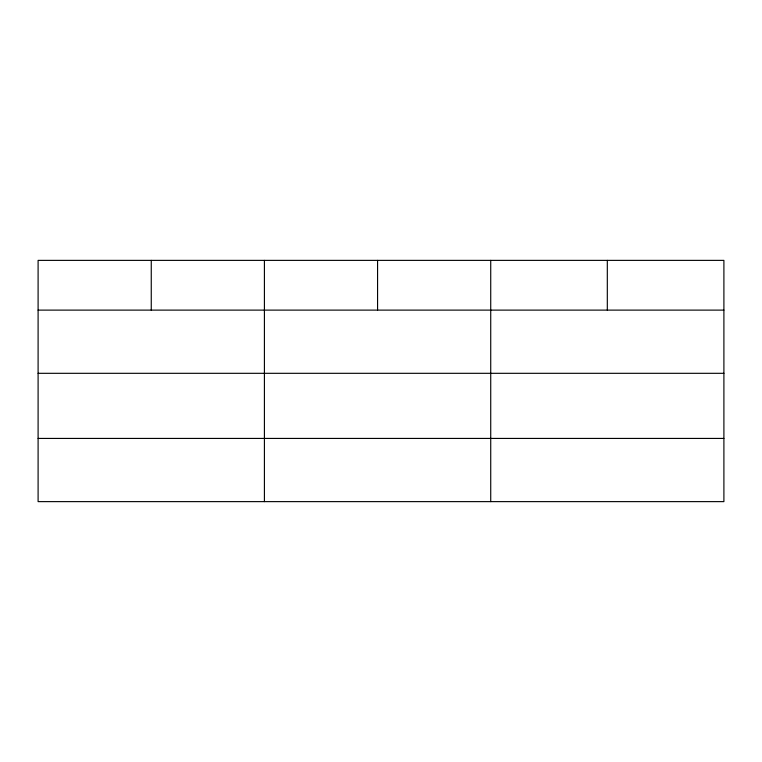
<?xml version="1.0" encoding="UTF-8"?>
<svg xmlns="http://www.w3.org/2000/svg" width="762" height="762" viewBox="0 0 762 762"><rect width="100%" height="100%" fill="white"/><g stroke="black" fill="none" stroke-linecap="round" stroke-linejoin="round"><path stroke-width="1.14" d="M723.9 373.313L723.9 260.375L38.1 260.375L38.1 501.625L723.9 501.625L723.9 373.313L38.1 373.313M38.1 310.115L723.9 310.115M38.1 438.426L723.9 438.426M607.314 260.375L607.314 310.115M490.728 260.375L490.728 501.625M377.571 260.375L377.571 310.115M264.414 260.375L264.414 501.625M151.257 260.375L151.257 310.115"/></g></svg>
